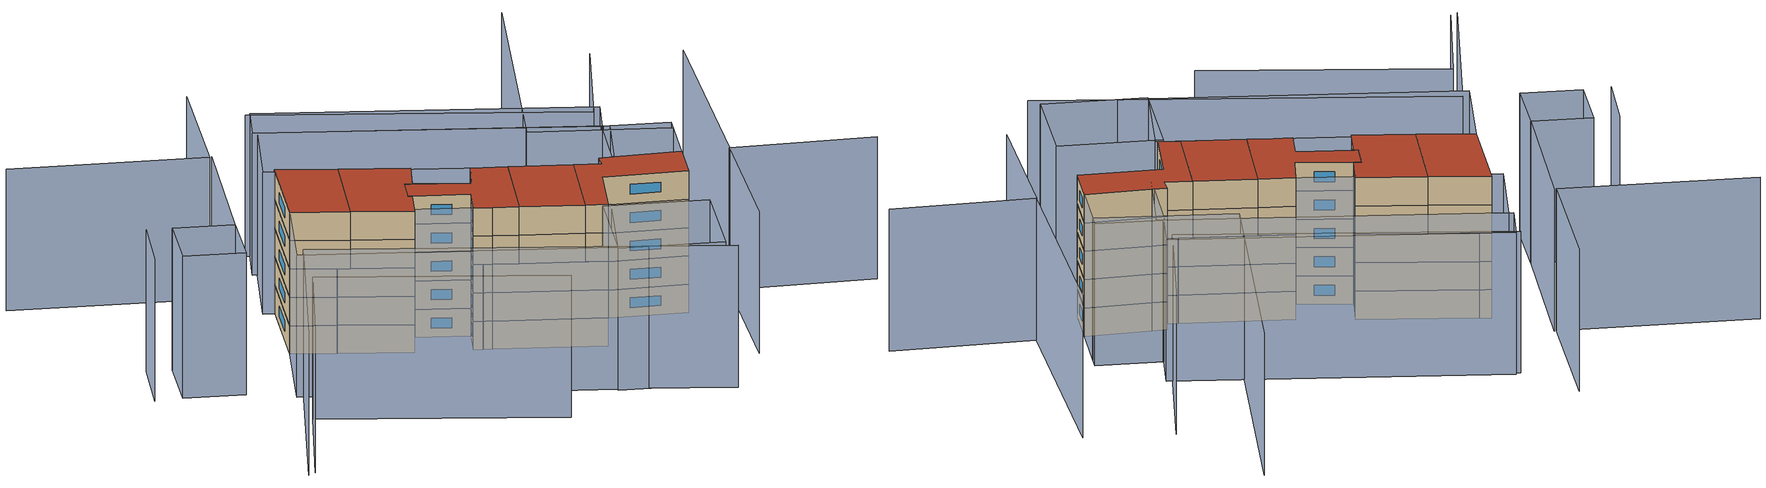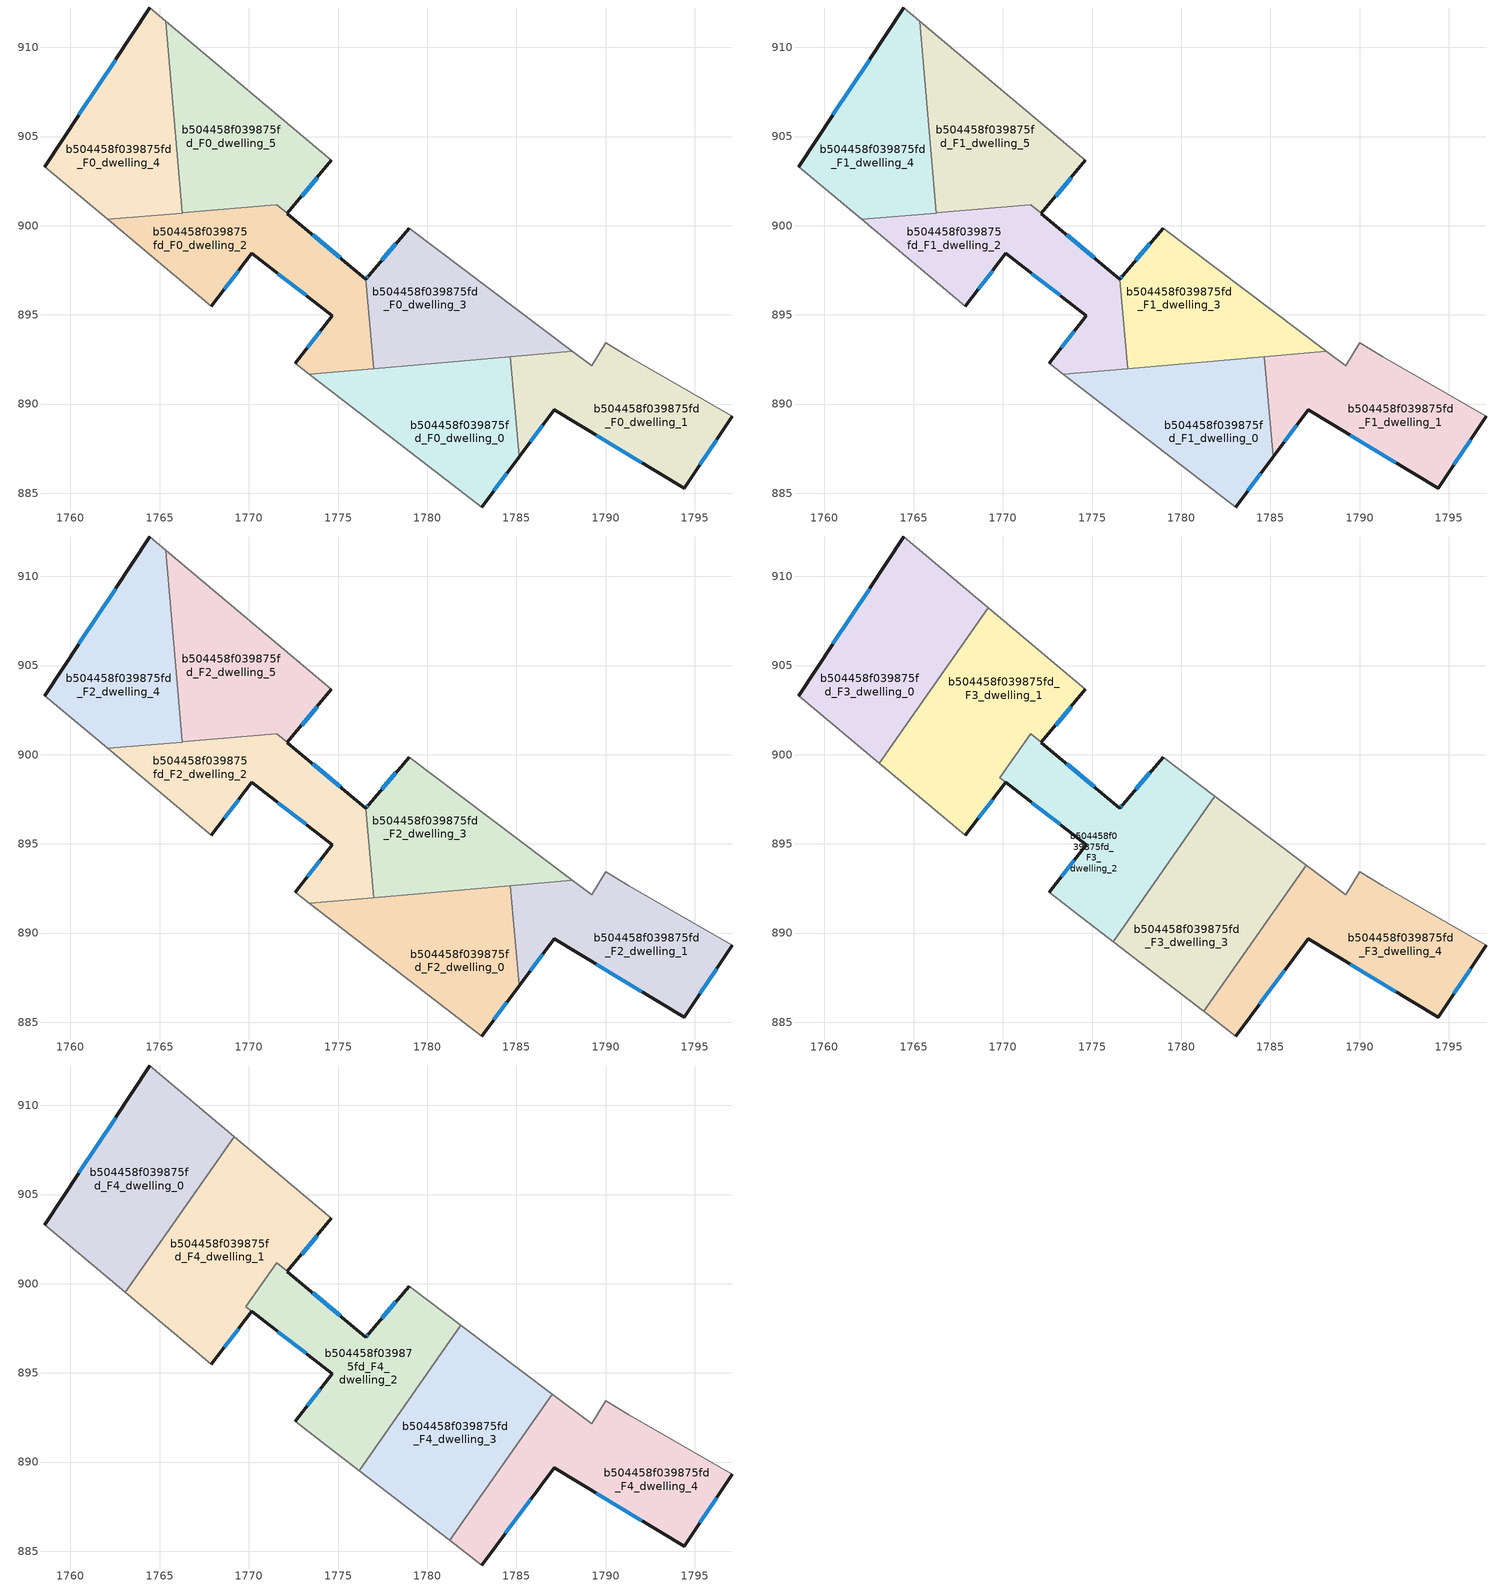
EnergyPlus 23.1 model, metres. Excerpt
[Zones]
b504458f039875fd_F0_dwelling_0
 floor ground (EU_floor_Construction): 1784.66,892.66 1785.15,887.04 1783.06,884.23 1774.11,891.12 1773.39,891.68 z0
 wall outside (EU_wall_Construction): 1783.06,884.23 1785.15,887.04 z0:3
 wall to b504458f039875fd_F0_dwelling_1 (EU_wall_Construction): 1785.15,887.04 1784.66,892.66 z0:3
 wall adiabatic (EU_wall_Construction): 1773.39,891.68 1774.11,891.12 1783.06,884.23 z0:3
 wall to b504458f039875fd_F0_dwelling_3 (EU_wall_Construction): 1784.66,892.66 1777,891.99 z0:3
 wall to b504458f039875fd_F0_dwelling_2 (EU_wall_Construction): 1777,891.99 1773.39,891.68 z0:3
 window (EU_Window_Construction): 1783.74,885.14 1784.47,886.12 z0.98:2.02
b504458f039875fd_F0_dwelling_1
 floor ground (EU_floor_Construction): 1797.11,889.31 1794.42,885.28 1787.11,889.68 1785.15,887.04 1784.66,892.66 1788.14,892.96 1789.22,892.15 1790,893.43 1791.31,892.66 z0
 wall outside (EU_wall_Construction): 1785.15,887.04 1787.11,889.68 1794.42,885.28 1797.11,889.31 z0:3
 wall adiabatic (EU_wall_Construction): 1797.11,889.31 1791.31,892.66 1790,893.43 1789.22,892.15 1788.14,892.96 z0:3
 wall to b504458f039875fd_F0_dwelling_3 (EU_wall_Construction): 1788.14,892.96 1784.66,892.66 z0:3
 window (EU_Window_Construction): 1795.3,886.59 1796.24,888 / 1789.49,888.25 1792.04,886.71 / 1785.79,887.9 1786.47,888.82 z0.98:2.02
b504458f039875fd_F0_dwelling_2
 floor ground (EU_floor_Construction): 1776.56,897.01 1777,891.99 1773.39,891.68 1772.61,892.28 1774.68,894.96 1770.16,898.45 1767.89,895.49 1762.09,900.35 1771.57,901.17 z0
 wall outside (EU_wall_Construction): 1776.56,897.01 1772.16,900.68 / 1767.89,895.49 1770.16,898.45 1774.68,894.96 1772.61,892.28 z0:3
 wall to b504458f039875fd_F0_dwelling_5 (EU_wall_Construction): 1772.15,900.69 1771.57,901.17 1766.28,900.71 z0:3
 wall to b504458f039875fd_F0_dwelling_3 (EU_wall_Construction): 1777,891.99 1776.56,897.01 z0:3
 wall adiabatic (EU_wall_Construction): 1772.61,892.28 1773.39,891.68 / 1762.09,900.35 1767.89,895.49 z0:3
 wall to b504458f039875fd_F0_dwelling_4 (EU_wall_Construction): 1766.28,900.71 1762.09,900.35 z0:3
 window (EU_Window_Construction): 1775.13,898.2 1773.59,899.49 / 1774.01,894.08 1773.28,893.15 / 1771.63,897.31 1773.21,896.09 / 1768.63,896.45 1769.42,897.48 z0.98:2.02
b504458f039875fd_F0_dwelling_3
 floor ground (EU_floor_Construction): 1788.14,892.96 1777,891.99 1776.56,897.01 1776.73,897.21 1778.98,899.87 z0
 wall outside (EU_wall_Construction): 1778.98,899.87 1776.73,897.21 1776.56,897.01 z0:3
 wall adiabatic (EU_wall_Construction): 1788.14,892.96 1778.98,899.87 z0:3
 window (EU_Window_Construction): 1776.68,897.14 1776.62,897.07 / 1778.25,899 1777.46,898.07 z0.98:2.02
b504458f039875fd_F0_dwelling_4
 floor ground (EU_floor_Construction): 1765.34,911.46 1766.28,900.71 1762.09,900.35 1758.55,903.32 1764.45,912.21 z0
 wall outside (EU_wall_Construction): 1764.45,912.21 1758.55,903.32 z0:3
 wall adiabatic (EU_wall_Construction): 1758.55,903.32 1762.09,900.35 / 1765.34,911.46 1764.45,912.21 z0:3
 wall to b504458f039875fd_F0_dwelling_5 (EU_wall_Construction): 1766.28,900.71 1765.34,911.46 z0:3
 window (EU_Window_Construction): 1762.53,909.31 1760.47,906.21 z0.98:2.02
b504458f039875fd_F0_dwelling_5
 floor ground (EU_floor_Construction): 1774.63,903.66 1772.15,900.69 1771.57,901.17 1766.28,900.71 1765.34,911.46 z0
 wall outside (EU_wall_Construction): 1772.15,900.69 1774.63,903.66 z0:3
 wall adiabatic (EU_wall_Construction): 1774.63,903.66 1765.34,911.46 z0:3
 window (EU_Window_Construction): 1772.96,901.65 1773.82,902.69 z0.98:2.02
b504458f039875fd_F1_dwelling_0
 floor to b504458f039875fd_F0_dwelling_0 (EU_floor_Construction): 1784.66,892.66 1785.15,887.04 1783.06,884.23 1774.11,891.12 1773.39,891.68 z3
 wall outside (EU_wall_Construction): 1783.06,884.23 1785.15,887.04 z3:6
 wall to b504458f039875fd_F1_dwelling_1 (EU_wall_Construction): 1785.15,887.04 1784.66,892.66 z3:6
 wall adiabatic (EU_wall_Construction): 1773.39,891.68 1774.11,891.12 1783.06,884.23 z3:6
 wall to b504458f039875fd_F1_dwelling_3 (EU_wall_Construction): 1784.66,892.66 1777,891.99 z3:6
 wall to b504458f039875fd_F1_dwelling_2 (EU_wall_Construction): 1777,891.99 1773.39,891.68 z3:6
 window (EU_Window_Construction): 1783.74,885.14 1784.47,886.12 z3.98:5.02
b504458f039875fd_F1_dwelling_1
 floor to b504458f039875fd_F0_dwelling_1 (EU_floor_Construction): 1797.11,889.31 1794.42,885.28 1787.11,889.68 1785.15,887.04 1784.66,892.66 1788.14,892.96 1789.22,892.15 1790,893.43 1791.31,892.66 z3
 wall outside (EU_wall_Construction): 1785.15,887.04 1787.11,889.68 1794.42,885.28 1797.11,889.31 z3:6
 wall adiabatic (EU_wall_Construction): 1797.11,889.31 1791.31,892.66 1790,893.43 1789.22,892.15 1788.14,892.96 z3:6
 wall to b504458f039875fd_F1_dwelling_3 (EU_wall_Construction): 1788.14,892.96 1784.66,892.66 z3:6
 window (EU_Window_Construction): 1795.3,886.59 1796.24,888 / 1789.49,888.25 1792.04,886.71 / 1785.79,887.9 1786.47,888.82 z3.98:5.02
b504458f039875fd_F1_dwelling_2
 floor to b504458f039875fd_F0_dwelling_2 (EU_floor_Construction): 1776.56,897.01 1777,891.99 1773.39,891.68 1772.61,892.28 1774.68,894.96 1770.16,898.45 1767.89,895.49 1762.09,900.35 1771.57,901.17 z3
 wall outside (EU_wall_Construction): 1776.56,897.01 1772.16,900.68 / 1767.89,895.49 1770.16,898.45 1774.68,894.96 1772.61,892.28 z3:6
 wall to b504458f039875fd_F1_dwelling_5 (EU_wall_Construction): 1772.15,900.69 1771.57,901.17 1766.28,900.71 z3:6
 wall to b504458f039875fd_F1_dwelling_3 (EU_wall_Construction): 1777,891.99 1776.56,897.01 z3:6
 wall adiabatic (EU_wall_Construction): 1772.61,892.28 1773.39,891.68 / 1762.09,900.35 1767.89,895.49 z3:6
 wall to b504458f039875fd_F1_dwelling_4 (EU_wall_Construction): 1766.28,900.71 1762.09,900.35 z3:6
 window (EU_Window_Construction): 1775.13,898.2 1773.59,899.49 / 1774.01,894.08 1773.28,893.15 / 1771.63,897.31 1773.21,896.09 / 1768.63,896.45 1769.42,897.48 z3.98:5.02
b504458f039875fd_F1_dwelling_3
 floor to b504458f039875fd_F0_dwelling_3 (EU_floor_Construction): 1788.14,892.96 1777,891.99 1776.56,897.01 1776.73,897.21 1778.98,899.87 z3
 wall outside (EU_wall_Construction): 1778.98,899.87 1776.73,897.21 1776.56,897.01 z3:6
 wall adiabatic (EU_wall_Construction): 1788.14,892.96 1778.98,899.87 z3:6
 window (EU_Window_Construction): 1776.68,897.14 1776.62,897.07 / 1778.25,899 1777.46,898.07 z3.98:5.02
b504458f039875fd_F1_dwelling_4
 floor to b504458f039875fd_F0_dwelling_4 (EU_floor_Construction): 1765.34,911.46 1766.28,900.71 1762.09,900.35 1758.55,903.32 1764.45,912.21 z3
 wall outside (EU_wall_Construction): 1764.45,912.21 1758.55,903.32 z3:6
 wall adiabatic (EU_wall_Construction): 1758.55,903.32 1762.09,900.35 / 1765.34,911.46 1764.45,912.21 z3:6
 wall to b504458f039875fd_F1_dwelling_5 (EU_wall_Construction): 1766.28,900.71 1765.34,911.46 z3:6
 window (EU_Window_Construction): 1762.53,909.31 1760.47,906.21 z3.98:5.02
b504458f039875fd_F1_dwelling_5
 floor to b504458f039875fd_F0_dwelling_5 (EU_floor_Construction): 1774.63,903.66 1772.15,900.69 1771.57,901.17 1766.28,900.71 1765.34,911.46 z3
 wall outside (EU_wall_Construction): 1772.15,900.69 1774.63,903.66 z3:6
 wall adiabatic (EU_wall_Construction): 1774.63,903.66 1765.34,911.46 z3:6
 window (EU_Window_Construction): 1772.96,901.65 1773.82,902.69 z3.98:5.02
b504458f039875fd_F2_dwelling_0
 floor to b504458f039875fd_F1_dwelling_0 (EU_floor_Construction): 1784.66,892.66 1785.15,887.04 1783.06,884.23 1774.11,891.12 1773.39,891.68 z6
 wall outside (EU_wall_Construction): 1783.06,884.23 1785.15,887.04 z6:9
 wall to b504458f039875fd_F2_dwelling_1 (EU_wall_Construction): 1785.15,887.04 1784.66,892.66 z6:9
 wall adiabatic (EU_wall_Construction): 1773.39,891.68 1774.11,891.12 1783.06,884.23 z6:9
 wall to b504458f039875fd_F2_dwelling_3 (EU_wall_Construction): 1784.66,892.66 1777,891.99 z6:9
 wall to b504458f039875fd_F2_dwelling_2 (EU_wall_Construction): 1777,891.99 1773.39,891.68 z6:9
 window (EU_Window_Construction): 1783.74,885.14 1784.47,886.12 z6.98:8.02
b504458f039875fd_F2_dwelling_1
 floor to b504458f039875fd_F1_dwelling_1 (EU_floor_Construction): 1797.11,889.31 1794.42,885.28 1787.11,889.68 1785.15,887.04 1784.66,892.66 1788.14,892.96 1789.22,892.15 1790,893.43 1791.31,892.66 z6
 wall outside (EU_wall_Construction): 1785.15,887.04 1787.11,889.68 1794.42,885.28 1797.11,889.31 z6:9
 wall adiabatic (EU_wall_Construction): 1797.11,889.31 1791.31,892.66 1790,893.43 1789.22,892.15 1788.14,892.96 z6:9
 wall to b504458f039875fd_F2_dwelling_3 (EU_wall_Construction): 1788.14,892.96 1784.66,892.66 z6:9
 window (EU_Window_Construction): 1795.3,886.59 1796.24,888 / 1789.49,888.25 1792.04,886.71 / 1785.79,887.9 1786.47,888.82 z6.98:8.02
b504458f039875fd_F2_dwelling_2
 floor to b504458f039875fd_F1_dwelling_2 (EU_floor_Construction): 1776.56,897.01 1777,891.99 1773.39,891.68 1772.61,892.28 1774.68,894.96 1770.16,898.45 1767.89,895.49 1762.09,900.35 1771.57,901.17 z6
 wall outside (EU_wall_Construction): 1776.56,897.01 1772.16,900.68 / 1767.89,895.49 1770.16,898.45 1774.68,894.96 1772.61,892.28 z6:9
 wall to b504458f039875fd_F2_dwelling_5 (EU_wall_Construction): 1772.15,900.69 1771.57,901.17 1766.28,900.71 z6:9
 wall to b504458f039875fd_F2_dwelling_3 (EU_wall_Construction): 1777,891.99 1776.56,897.01 z6:9
 wall adiabatic (EU_wall_Construction): 1772.61,892.28 1773.39,891.68 / 1762.09,900.35 1767.89,895.49 z6:9
 wall to b504458f039875fd_F2_dwelling_4 (EU_wall_Construction): 1766.28,900.71 1762.09,900.35 z6:9
 window (EU_Window_Construction): 1775.13,898.2 1773.59,899.49 / 1774.01,894.08 1773.28,893.15 / 1771.63,897.31 1773.21,896.09 / 1768.63,896.45 1769.42,897.48 z6.98:8.02
b504458f039875fd_F2_dwelling_3
 floor to b504458f039875fd_F1_dwelling_3 (EU_floor_Construction): 1788.14,892.96 1777,891.99 1776.56,897.01 1776.73,897.21 1778.98,899.87 z6
 wall outside (EU_wall_Construction): 1778.98,899.87 1776.73,897.21 1776.56,897.01 z6:9
 wall adiabatic (EU_wall_Construction): 1788.14,892.96 1778.98,899.87 z6:9
 window (EU_Window_Construction): 1776.68,897.14 1776.62,897.07 / 1778.25,899 1777.46,898.07 z6.98:8.02
b504458f039875fd_F2_dwelling_4
 floor to b504458f039875fd_F1_dwelling_4 (EU_floor_Construction): 1765.34,911.46 1766.28,900.71 1762.09,900.35 1758.55,903.32 1764.45,912.21 z6
 wall outside (EU_wall_Construction): 1764.45,912.21 1758.55,903.32 z6:9
 wall adiabatic (EU_wall_Construction): 1758.55,903.32 1762.09,900.35 / 1765.34,911.46 1764.45,912.21 z6:9
 wall to b504458f039875fd_F2_dwelling_5 (EU_wall_Construction): 1766.28,900.71 1765.34,911.46 z6:9
 window (EU_Window_Construction): 1762.53,909.31 1760.47,906.21 z6.98:8.02
b504458f039875fd_F2_dwelling_5
 floor to b504458f039875fd_F1_dwelling_5 (EU_floor_Construction): 1774.63,903.66 1772.15,900.69 1771.57,901.17 1766.28,900.71 1765.34,911.46 z6
 wall outside (EU_wall_Construction): 1772.15,900.69 1774.63,903.66 z6:9
 wall adiabatic (EU_wall_Construction): 1774.63,903.66 1765.34,911.46 z6:9
 window (EU_Window_Construction): 1772.96,901.65 1773.82,902.69 z6.98:8.02
b504458f039875fd_F3_dwelling_0
 floor to b504458f039875fd_F2_dwelling_4 (EU_floor_Construction): 1765.34,911.46 1766.01,903.72 1763.75,900.49 1762.09,900.35 1758.55,903.32 1764.45,912.21 z9
 floor to b504458f039875fd_F2_dwelling_2 (EU_floor_Construction): 1763.75,900.49 1763.07,899.53 1762.09,900.35 z9
 floor to b504458f039875fd_F2_dwelling_5 (EU_floor_Construction): 1769.18,908.24 1766.01,903.72 1765.34,911.46 z9
 wall outside (EU_wall_Construction): 1764.45,912.21 1758.55,903.32 z9:12
 wall to b504458f039875fd_F3_dwelling_1 (EU_wall_Construction): 1763.07,899.53 1769.18,908.24 z9:12
 wall adiabatic (EU_wall_Construction): 1758.55,903.32 1763.07,899.53 / 1769.18,908.24 1764.45,912.21 z9:12
 window (EU_Window_Construction): 1762.53,909.31 1760.47,906.21 z9.98:11.02
b504458f039875fd_F3_dwelling_1
 floor to b504458f039875fd_F2_dwelling_5 (EU_floor_Construction): 1774.63,903.66 1772.15,900.69 1771.57,901.17 1766.28,900.71 1766.01,903.72 1769.18,908.24 z9
 floor to b504458f039875fd_F2_dwelling_4 (EU_floor_Construction): 1766.01,903.72 1766.28,900.71 1763.75,900.49 z9
 floor to b504458f039875fd_F2_dwelling_2 (EU_floor_Construction): 1771.57,901.17 1769.84,898.7 1770.16,898.45 1767.89,895.49 1763.07,899.53 1763.75,900.49 z9
 wall outside (EU_wall_Construction): 1772.15,900.69 1774.63,903.66 / 1767.89,895.49 1770.16,898.45 z9:12
 wall adiabatic (EU_wall_Construction): 1774.63,903.66 1769.18,908.24 / 1763.07,899.53 1767.89,895.49 z9:12
 wall to b504458f039875fd_F3_dwelling_2 (EU_wall_Construction): 1770.16,898.45 1769.84,898.7 1771.57,901.17 1772.15,900.69 z9:12
 window (EU_Window_Construction): 1772.96,901.65 1773.82,902.69 / 1768.63,896.45 1769.42,897.48 z9.98:11.02
b504458f039875fd_F3_dwelling_2
 floor to b504458f039875fd_F2_dwelling_2 (EU_floor_Construction): 1776.56,897.01 1777,891.99 1773.39,891.68 1772.61,892.28 1774.68,894.96 1770.17,898.44 1769.84,898.7 1771.57,901.17 z9
 floor to b504458f039875fd_F2_dwelling_0 (EU_floor_Construction): 1777.97,892.08 1776.18,889.52 1774.11,891.12 1773.39,891.68 z9
 floor to b504458f039875fd_F2_dwelling_3 (EU_floor_Construction): 1781.89,897.67 1777.97,892.07 1777,891.99 1776.56,897.01 1776.73,897.21 1778.98,899.87 z9
 wall outside (EU_wall_Construction): 1778.98,899.87 1776.73,897.21 1776.56,897.01 1772.16,900.68 / 1770.17,898.44 1774.68,894.96 1772.61,892.28 z9:12
 wall adiabatic (EU_wall_Construction): 1781.89,897.67 1778.98,899.87 / 1772.61,892.28 1774.11,891.12 1776.18,889.52 z9:12
 wall to b504458f039875fd_F3_dwelling_3 (EU_wall_Construction): 1776.18,889.52 1781.89,897.67 z9:12
 window (EU_Window_Construction): 1778.25,899 1777.46,898.07 / 1774.01,894.08 1773.28,893.15 / 1771.63,897.31 1773.21,896.09 / 1775.13,898.2 1773.59,899.49 / 1776.68,897.14 1776.62,897.07 z9.98:11.02
b504458f039875fd_F3_dwelling_3
 floor to b504458f039875fd_F2_dwelling_0 (EU_floor_Construction): 1784.66,892.66 1784.83,890.7 1781.27,885.61 1776.18,889.52 1777.97,892.08 z9
 floor to b504458f039875fd_F2_dwelling_3 (EU_floor_Construction): 1787.02,893.81 1786.31,892.8 1777.97,892.08 1781.89,897.67 z9
 floor to b504458f039875fd_F2_dwelling_1 (EU_floor_Construction): 1786.31,892.8 1784.83,890.7 1784.66,892.66 z9
 wall to b504458f039875fd_F3_dwelling_4 (EU_wall_Construction): 1781.27,885.61 1787.02,893.81 z9:12
 wall adiabatic (EU_wall_Construction): 1776.18,889.52 1781.27,885.61 / 1787.02,893.81 1781.89,897.67 z9:12
b504458f039875fd_F3_dwelling_4
 floor to b504458f039875fd_F2_dwelling_1 (EU_floor_Construction): 1797.11,889.31 1794.42,885.28 1787.11,889.68 1785.15,887.04 1784.83,890.7 1786.31,892.8 1788.14,892.96 1789.22,892.15 1790,893.43 1791.31,892.66 z9
 floor to b504458f039875fd_F2_dwelling_0 (EU_floor_Construction): 1784.83,890.7 1785.15,887.04 1783.06,884.23 1781.27,885.61 z9
 floor to b504458f039875fd_F2_dwelling_3 (EU_floor_Construction): 1788.14,892.96 1786.31,892.8 1787.02,893.81 z9
 wall outside (EU_wall_Construction): 1783.06,884.23 1787.11,889.68 1794.42,885.28 1797.11,889.31 z9:12
 wall adiabatic (EU_wall_Construction): 1781.27,885.61 1783.06,884.23 / 1797.11,889.31 1791.31,892.66 1790,893.43 1789.22,892.15 1787.02,893.81 z9:12
 window (EU_Window_Construction): 1795.3,886.59 1796.24,888 / 1789.49,888.25 1792.04,886.71 / 1784.38,886 1785.79,887.9 z9.98:11.02
b504458f039875fd_F4_dwelling_0
 floor to b504458f039875fd_F3_dwelling_0 (EU_floor_Construction): 1769.18,908.24 1763.07,899.53 1758.55,903.32 1764.45,912.21 z12
 wall outside (EU_wall_Construction): 1764.45,912.21 1758.55,903.32 z12:15
 wall to b504458f039875fd_F4_dwelling_1 (EU_wall_Construction): 1763.07,899.53 1769.18,908.24 z12:15
 wall adiabatic (EU_wall_Construction): 1758.55,903.32 1763.07,899.53 / 1769.18,908.24 1764.45,912.21 z12:15
 window (EU_Window_Construction): 1762.53,909.31 1760.47,906.21 z12.98:14.02
 roof outside (EU_roof_Construction): 1763.07,899.53 1769.18,908.24 1764.45,912.21 1758.55,903.32 z15
b504458f039875fd_F4_dwelling_1
 floor to b504458f039875fd_F3_dwelling_1 (EU_floor_Construction): 1774.63,903.66 1772.15,900.69 1771.57,901.17 1769.84,898.7 1770.16,898.45 1767.89,895.49 1763.07,899.53 1769.18,908.24 z12
 wall outside (EU_wall_Construction): 1772.15,900.69 1774.63,903.66 / 1767.89,895.49 1770.16,898.45 z12:15
 wall adiabatic (EU_wall_Construction): 1774.63,903.66 1769.18,908.24 / 1763.07,899.53 1767.89,895.49 z12:15
 wall to b504458f039875fd_F4_dwelling_2 (EU_wall_Construction): 1770.16,898.45 1769.84,898.7 1771.57,901.17 1772.15,900.69 z12:15
 window (EU_Window_Construction): 1772.96,901.65 1773.82,902.69 / 1768.63,896.45 1769.42,897.48 z12.98:14.02
 roof outside (EU_roof_Construction): 1770.16,898.45 1769.84,898.7 1771.57,901.17 1772.15,900.69 1774.63,903.66 1769.18,908.24 1763.07,899.53 1767.89,895.49 z15
b504458f039875fd_F4_dwelling_2
 floor to b504458f039875fd_F3_dwelling_2 (EU_floor_Construction): 1778.98,899.87 1781.89,897.67 1776.18,889.52 1774.11,891.12 1772.61,892.28 1774.68,894.96 1770.16,898.45 1769.84,898.7 1771.57,901.17 1776.56,897.01 1776.73,897.21 z12
 wall outside (EU_wall_Construction): 1778.98,899.87 1776.73,897.21 1776.56,897.01 1772.16,900.68 / 1770.17,898.44 1774.68,894.96 1772.61,892.28 z12:15
 wall adiabatic (EU_wall_Construction): 1781.89,897.67 1778.98,899.87 / 1772.61,892.28 1774.11,891.12 1776.18,889.52 z12:15
 wall to b504458f039875fd_F4_dwelling_3 (EU_wall_Construction): 1776.18,889.52 1781.89,897.67 z12:15
 window (EU_Window_Construction): 1778.25,899 1777.46,898.07 / 1774.01,894.08 1773.28,893.15 / 1771.63,897.31 1773.21,896.09 / 1775.13,898.2 1773.59,899.49 / 1776.68,897.14 1776.62,897.07 z12.98:14.02
 roof outside (EU_roof_Construction): 1776.18,889.52 1781.89,897.67 1778.98,899.87 1776.73,897.21 1776.56,897.01 1771.57,901.17 1769.84,898.7 1770.16,898.45 1774.68,894.96 1772.61,892.28 1774.11,891.12 z15
b504458f039875fd_F4_dwelling_3
 floor to b504458f039875fd_F3_dwelling_3 (EU_floor_Construction): 1787.02,893.81 1781.27,885.61 1776.18,889.52 1781.89,897.67 z12
 wall to b504458f039875fd_F4_dwelling_4 (EU_wall_Construction): 1781.27,885.61 1787.02,893.81 z12:15
 wall adiabatic (EU_wall_Construction): 1776.18,889.52 1781.27,885.61 / 1787.02,893.81 1781.89,897.67 z12:15
 roof outside (EU_roof_Construction): 1781.27,885.61 1787.02,893.81 1781.89,897.67 1776.18,889.52 z15
b504458f039875fd_F4_dwelling_4
 floor to b504458f039875fd_F3_dwelling_4 (EU_floor_Construction): 1797.11,889.31 1794.42,885.28 1787.11,889.68 1783.06,884.23 1781.27,885.61 1787.02,893.81 1789.22,892.15 1790,893.43 1791.31,892.66 z12
 wall outside (EU_wall_Construction): 1783.06,884.23 1787.11,889.68 1794.42,885.28 1797.11,889.31 z12:15
 wall adiabatic (EU_wall_Construction): 1781.27,885.61 1783.06,884.23 / 1797.11,889.31 1791.31,892.66 1790,893.43 1789.22,892.15 1787.02,893.81 z12:15
 window (EU_Window_Construction): 1795.3,886.59 1796.24,888 / 1789.49,888.25 1792.04,886.71 / 1784.38,886 1785.79,887.9 z12.98:14.02
 roof outside (EU_roof_Construction): 1794.42,885.28 1797.11,889.31 1791.31,892.66 1790,893.43 1789.22,892.15 1787.02,893.81 1781.27,885.61 1783.06,884.23 1787.11,889.68 z15
shading: 1792.85,873.16 1801.2,886.92 / 1740.06,879.72 1753.37,895.52 / 1753.37,895.52 1785.74,868.23 / 1745.3,909.37 1741.05,903.34 / 1740.98,879.78 1749.59,889.83 / 1749.59,889.83 1768.68,873.46 / 1813.67,879.36 1801.2,886.86 / 1801.2,886.86 1813.85,907.89 / 1800.41,894.25 1788.98,902.84 / 1788.98,902.84 1806.84,926.59 / 1806.49,913.31 1797.27,902.38 / 1797.27,902.38 1771.38,924.21 / 1762.06,918.62 1752.54,904.47 / 1770.13,931.38 1761.83,918.72 / 1761.83,918.72 1745.1,929.68 / 1785.39,869.71 1776.59,875.49 / 1776.59,875.49 1782.36,884.28 / 1782.36,884.28 1791.16,878.49 / 1791.16,878.49 1785.39,869.71 / 1758.55,903.32 1783.24,884.08 / 1783.24,884.08 1776.69,875.68 / 1776.69,875.68 1752,894.91 / 1752,894.91 1758.55,903.32 / 1801.16,895.36 1796.87,888.95 / 1796.87,888.95 1791.13,892.79 / 1791.13,892.79 1795.41,899.2 / 1795.41,899.2 1801.16,895.36 / 1752.61,904.58 1748.78,898.69 / 1748.78,898.69 1743.58,902.08 / 1743.58,902.08 1747.41,907.96 / 1747.41,907.96 1752.61,904.58 / 1769.27,920.08 1796.1,898.67 / 1796.1,898.67 1790.02,891.05 / 1790.02,891.05 1763.2,912.46 / 1763.2,912.46 1769.27,920.08 / 1795.5,899.13 1768.88,920.38 / 1768.88,920.38 1771.9,924.17 / 1771.9,924.17 1798.52,902.92 / 1798.52,902.92 1795.5,899.13 z0:15
[Building]
EU S2 Campaign: North Axis=0; Terrain=City; Solar Distribution=FullExterior
[Site:Location]
Bologna: Latitude=44.5; Longitude=11.25; Time Zone=1; Elevation=37
[SizingPeriod:WeatherFileDays]
AnnualSizingPeriod: Begin Month=1; Begin Day of Month=1; End Month=12; End Day of Month=31; Day of Week for Start Day=Monday; Use Weather File Daylight Saving Period=No; Use Weather File Rain and Snow Indicators=No
[MATERIAL]
EU_InternalMass_Material: Roughness=MediumRough; Thickness=0.1; Conductivity=1; Density=1800; Specific Heat=900; Thermal Absorptance=0.9; Solar Absorptance=0.7; Visible Absorptance=0.7
[MATERIAL:NOMASS] Roughness=MediumRough; Thermal Absorptance=0.9; Solar Absorptance=0.7; Visible Absorptance=0.7
Name | Thermal Resistance
EU_wall_NoMass | 0.905828
EU_roof_NoMass | 0.37593
EU_floor_NoMass | 0.67114
[WINDOWMATERIAL:SIMPLEGLAZINGSYSTEM]
EU_Window_SimpleGlazing: UFactor=4.52486; Solar Heat Gain Coefficient=0.85; Visible Transmittance=0.85
[CONSTRUCTION]
EU_wall_Construction: EU_wall_NoMass
EU_roof_Construction: EU_roof_NoMass
EU_floor_Construction: EU_floor_NoMass
EU_Window_Construction: EU_Window_SimpleGlazing
EU_InternalMass_Construction: EU_InternalMass_Material
[ZONE] Type=1; Multiplier=1; Ceiling Height=autocalculate; Floor Area=autocalculate; Part of Total Floor Area=Yes
Name | Volume
b504458f039875fd_F0_dwelling_0; b504458f039875fd_F1_dwelling_0; b504458f039875fd_F2_dwelling_0 | 159.972
b504458f039875fd_F3_dwelling_0; b504458f039875fd_F4_dwelling_0 | 191.949
b504458f039875fd_F0_dwelling_1; b504458f039875fd_F1_dwelling_1; b504458f039875fd_F2_dwelling_1 | 160.255
b504458f039875fd_F3_dwelling_1; b504458f039875fd_F4_dwelling_1 | 206.278
b504458f039875fd_F0_dwelling_2; b504458f039875fd_F1_dwelling_2; b504458f039875fd_F2_dwelling_2 | 169.859
b504458f039875fd_F3_dwelling_2 | 177.596
b504458f039875fd_F4_dwelling_2 | 177.598
b504458f039875fd_F0_dwelling_3; b504458f039875fd_F1_dwelling_3; b504458f039875fd_F2_dwelling_3 | 148.885
b504458f039875fd_F3_dwelling_3; b504458f039875fd_F4_dwelling_3 | 191.958
b504458f039875fd_F0_dwelling_4; b504458f039875fd_F1_dwelling_4; b504458f039875fd_F2_dwelling_4 | 159.953
b504458f039875fd_F3_dwelling_4; b504458f039875fd_F4_dwelling_4 | 191.943
b504458f039875fd_F0_dwelling_5; b504458f039875fd_F1_dwelling_5; b504458f039875fd_F2_dwelling_5 | 160.81
[INTERNALMASS] Construction=EU_InternalMass_Construction
Name | Zone or ZoneList | Surface Area
b504458f039875fd_F0_dwelling_0_EU_InternalMass | b504458f039875fd_F0_dwelling_0 | 53.3239
b504458f039875fd_F0_dwelling_1_EU_InternalMass | b504458f039875fd_F0_dwelling_1 | 53.4175
b504458f039875fd_F0_dwelling_2_EU_InternalMass | b504458f039875fd_F0_dwelling_2 | 56.6186
b504458f039875fd_F0_dwelling_3_EU_InternalMass | b504458f039875fd_F0_dwelling_3 | 49.6284
b504458f039875fd_F0_dwelling_4_EU_InternalMass | b504458f039875fd_F0_dwelling_4 | 53.3174
b504458f039875fd_F0_dwelling_5_EU_InternalMass | b504458f039875fd_F0_dwelling_5 | 53.6035
b504458f039875fd_F1_dwelling_0_EU_InternalMass | b504458f039875fd_F1_dwelling_0 | 53.3239
b504458f039875fd_F1_dwelling_1_EU_InternalMass | b504458f039875fd_F1_dwelling_1 | 53.4175
b504458f039875fd_F1_dwelling_2_EU_InternalMass | b504458f039875fd_F1_dwelling_2 | 56.6186
b504458f039875fd_F1_dwelling_3_EU_InternalMass | b504458f039875fd_F1_dwelling_3 | 49.6284
b504458f039875fd_F1_dwelling_4_EU_InternalMass | b504458f039875fd_F1_dwelling_4 | 53.3174
b504458f039875fd_F1_dwelling_5_EU_InternalMass | b504458f039875fd_F1_dwelling_5 | 53.6035
b504458f039875fd_F2_dwelling_0_EU_InternalMass | b504458f039875fd_F2_dwelling_0 | 53.3239
b504458f039875fd_F2_dwelling_1_EU_InternalMass | b504458f039875fd_F2_dwelling_1 | 53.4175
b504458f039875fd_F2_dwelling_2_EU_InternalMass | b504458f039875fd_F2_dwelling_2 | 56.6186
b504458f039875fd_F2_dwelling_3_EU_InternalMass | b504458f039875fd_F2_dwelling_3 | 49.6284
b504458f039875fd_F2_dwelling_4_EU_InternalMass | b504458f039875fd_F2_dwelling_4 | 53.3174
b504458f039875fd_F2_dwelling_5_EU_InternalMass | b504458f039875fd_F2_dwelling_5 | 53.6035
b504458f039875fd_F3_dwelling_0_EU_InternalMass | b504458f039875fd_F3_dwelling_0 | 63.9828
b504458f039875fd_F3_dwelling_1_EU_InternalMass | b504458f039875fd_F3_dwelling_1 | 68.76
b504458f039875fd_F3_dwelling_2_EU_InternalMass | b504458f039875fd_F3_dwelling_2 | 59.1968
b504458f039875fd_F3_dwelling_3_EU_InternalMass | b504458f039875fd_F3_dwelling_3 | 63.9862
b504458f039875fd_F3_dwelling_4_EU_InternalMass | b504458f039875fd_F3_dwelling_4 | 63.9803
b504458f039875fd_F4_dwelling_0_EU_InternalMass | b504458f039875fd_F4_dwelling_0 | 63.9828
b504458f039875fd_F4_dwelling_1_EU_InternalMass | b504458f039875fd_F4_dwelling_1 | 68.76
b504458f039875fd_F4_dwelling_2_EU_InternalMass | b504458f039875fd_F4_dwelling_2 | 59.1968
b504458f039875fd_F4_dwelling_3_EU_InternalMass | b504458f039875fd_F4_dwelling_3 | 63.9862
b504458f039875fd_F4_dwelling_4_EU_InternalMass | b504458f039875fd_F4_dwelling_4 | 63.9803
[OTHEREQUIPMENT] Fuel Type=Electricity; Design Level Calculation Method=Watts/Area; Power per Zone Floor Area=1; Fraction Latent=0; Fraction Radiant=0; Fraction Lost=0; Carbon Dioxide Generation Rate=0; EndUse Subcategory=EU_Step8_InternalGains
Name | Zone or ZoneList or Space or SpaceList | Schedule
EU_Step8_InternalGain_b504458f039875fd_F0_dwelling_0_f000 | b504458f039875fd_F0_dwelling_0 | EU_Step8_GainSchedule_b504458f039875fd_F0_dwelling_0_f000
EU_Step8_InternalGain_b504458f039875fd_F0_dwelling_1_f000 | b504458f039875fd_F0_dwelling_1 | EU_Step8_GainSchedule_b504458f039875fd_F0_dwelling_1_f000
EU_Step8_InternalGain_b504458f039875fd_F0_dwelling_2_f000 | b504458f039875fd_F0_dwelling_2 | EU_Step8_GainSchedule_b504458f039875fd_F0_dwelling_2_f000
EU_Step8_InternalGain_b504458f039875fd_F0_dwelling_3_f000 | b504458f039875fd_F0_dwelling_3 | EU_Step8_GainSchedule_b504458f039875fd_F0_dwelling_3_f000
EU_Step8_InternalGain_b504458f039875fd_F0_dwelling_4_f000 | b504458f039875fd_F0_dwelling_4 | EU_Step8_GainSchedule_b504458f039875fd_F0_dwelling_4_f000
EU_Step8_InternalGain_b504458f039875fd_F0_dwelling_5_f000 | b504458f039875fd_F0_dwelling_5 | EU_Step8_GainSchedule_b504458f039875fd_F0_dwelling_5_f000
EU_Step8_InternalGain_b504458f039875fd_F1_dwelling_0_f000 | b504458f039875fd_F1_dwelling_0 | EU_Step8_GainSchedule_b504458f039875fd_F1_dwelling_0_f000
EU_Step8_InternalGain_b504458f039875fd_F1_dwelling_1_f000 | b504458f039875fd_F1_dwelling_1 | EU_Step8_GainSchedule_b504458f039875fd_F1_dwelling_1_f000
EU_Step8_InternalGain_b504458f039875fd_F1_dwelling_2_f000 | b504458f039875fd_F1_dwelling_2 | EU_Step8_GainSchedule_b504458f039875fd_F1_dwelling_2_f000
EU_Step8_InternalGain_b504458f039875fd_F1_dwelling_3_f000 | b504458f039875fd_F1_dwelling_3 | EU_Step8_GainSchedule_b504458f039875fd_F1_dwelling_3_f000
EU_Step8_InternalGain_b504458f039875fd_F1_dwelling_4_f000 | b504458f039875fd_F1_dwelling_4 | EU_Step8_GainSchedule_b504458f039875fd_F1_dwelling_4_f000
EU_Step8_InternalGain_b504458f039875fd_F1_dwelling_5_f000 | b504458f039875fd_F1_dwelling_5 | EU_Step8_GainSchedule_b504458f039875fd_F1_dwelling_5_f000
EU_Step8_InternalGain_b504458f039875fd_F2_dwelling_0_f000 | b504458f039875fd_F2_dwelling_0 | EU_Step8_GainSchedule_b504458f039875fd_F2_dwelling_0_f000
EU_Step8_InternalGain_b504458f039875fd_F2_dwelling_1_f000 | b504458f039875fd_F2_dwelling_1 | EU_Step8_GainSchedule_b504458f039875fd_F2_dwelling_1_f000
EU_Step8_InternalGain_b504458f039875fd_F2_dwelling_2_f000 | b504458f039875fd_F2_dwelling_2 | EU_Step8_GainSchedule_b504458f039875fd_F2_dwelling_2_f000
EU_Step8_InternalGain_b504458f039875fd_F2_dwelling_3_f000 | b504458f039875fd_F2_dwelling_3 | EU_Step8_GainSchedule_b504458f039875fd_F2_dwelling_3_f000
EU_Step8_InternalGain_b504458f039875fd_F2_dwelling_4_f000 | b504458f039875fd_F2_dwelling_4 | EU_Step8_GainSchedule_b504458f039875fd_F2_dwelling_4_f000
EU_Step8_InternalGain_b504458f039875fd_F2_dwelling_5_f000 | b504458f039875fd_F2_dwelling_5 | EU_Step8_GainSchedule_b504458f039875fd_F2_dwelling_5_f000
EU_Step8_InternalGain_b504458f039875fd_F3_dwelling_0_f000 | b504458f039875fd_F3_dwelling_0 | EU_Step8_GainSchedule_b504458f039875fd_F3_dwelling_0_f000
EU_Step8_InternalGain_b504458f039875fd_F3_dwelling_1_f000 | b504458f039875fd_F3_dwelling_1 | EU_Step8_GainSchedule_b504458f039875fd_F3_dwelling_1_f000
EU_Step8_InternalGain_b504458f039875fd_F3_dwelling_2_f000 | b504458f039875fd_F3_dwelling_2 | EU_Step8_GainSchedule_b504458f039875fd_F3_dwelling_2_f000
EU_Step8_InternalGain_b504458f039875fd_F3_dwelling_3_f000 | b504458f039875fd_F3_dwelling_3 | EU_Step8_GainSchedule_b504458f039875fd_F3_dwelling_3_f000
EU_Step8_InternalGain_b504458f039875fd_F3_dwelling_4_f000 | b504458f039875fd_F3_dwelling_4 | EU_Step8_GainSchedule_b504458f039875fd_F3_dwelling_4_f000
EU_Step8_InternalGain_b504458f039875fd_F4_dwelling_0_f000 | b504458f039875fd_F4_dwelling_0 | EU_Step8_GainSchedule_b504458f039875fd_F4_dwelling_0_f000
EU_Step8_InternalGain_b504458f039875fd_F4_dwelling_1_f000 | b504458f039875fd_F4_dwelling_1 | EU_Step8_GainSchedule_b504458f039875fd_F4_dwelling_1_f000
EU_Step8_InternalGain_b504458f039875fd_F4_dwelling_2_f000 | b504458f039875fd_F4_dwelling_2 | EU_Step8_GainSchedule_b504458f039875fd_F4_dwelling_2_f000
EU_Step8_InternalGain_b504458f039875fd_F4_dwelling_3_f000 | b504458f039875fd_F4_dwelling_3 | EU_Step8_GainSchedule_b504458f039875fd_F4_dwelling_3_f000
EU_Step8_InternalGain_b504458f039875fd_F4_dwelling_4_f000 | b504458f039875fd_F4_dwelling_4 | EU_Step8_GainSchedule_b504458f039875fd_F4_dwelling_4_f000
[ZONEVENTILATION:DESIGNFLOWRATE] Schedule=EU_AlwaysOn; Design Flow Rate Calculation Method=AirChanges/Hour; Air Changes per Hour=0.73129; Ventilation Type=Natural; Fan Pressure Rise=0; Fan Total Efficiency=1; Constant Term Coefficient=1; Temperature Term Coefficient=0; Velocity Term Coefficient=0; Velocity Squared Term Coefficient=0; Minimum Indoor Temperature=-100; Maximum Indoor Temperature=100; Delta Temperature=-100; Minimum Outdoor Temperature=-100; Maximum Outdoor Temperature=100; Maximum Wind Speed=40
Name | Zone or ZoneList or Space or SpaceList
EU_ConstantAir_b504458f039875fd_F0_dwelling_0 | b504458f039875fd_F0_dwelling_0
EU_ConstantAir_b504458f039875fd_F0_dwelling_1 | b504458f039875fd_F0_dwelling_1
EU_ConstantAir_b504458f039875fd_F0_dwelling_2 | b504458f039875fd_F0_dwelling_2
EU_ConstantAir_b504458f039875fd_F0_dwelling_3 | b504458f039875fd_F0_dwelling_3
EU_ConstantAir_b504458f039875fd_F0_dwelling_4 | b504458f039875fd_F0_dwelling_4
EU_ConstantAir_b504458f039875fd_F0_dwelling_5 | b504458f039875fd_F0_dwelling_5
EU_ConstantAir_b504458f039875fd_F1_dwelling_0 | b504458f039875fd_F1_dwelling_0
EU_ConstantAir_b504458f039875fd_F1_dwelling_1 | b504458f039875fd_F1_dwelling_1
EU_ConstantAir_b504458f039875fd_F1_dwelling_2 | b504458f039875fd_F1_dwelling_2
EU_ConstantAir_b504458f039875fd_F1_dwelling_3 | b504458f039875fd_F1_dwelling_3
EU_ConstantAir_b504458f039875fd_F1_dwelling_4 | b504458f039875fd_F1_dwelling_4
EU_ConstantAir_b504458f039875fd_F1_dwelling_5 | b504458f039875fd_F1_dwelling_5
EU_ConstantAir_b504458f039875fd_F2_dwelling_0 | b504458f039875fd_F2_dwelling_0
EU_ConstantAir_b504458f039875fd_F2_dwelling_1 | b504458f039875fd_F2_dwelling_1
EU_ConstantAir_b504458f039875fd_F2_dwelling_2 | b504458f039875fd_F2_dwelling_2
EU_ConstantAir_b504458f039875fd_F2_dwelling_3 | b504458f039875fd_F2_dwelling_3
EU_ConstantAir_b504458f039875fd_F2_dwelling_4 | b504458f039875fd_F2_dwelling_4
EU_ConstantAir_b504458f039875fd_F2_dwelling_5 | b504458f039875fd_F2_dwelling_5
EU_ConstantAir_b504458f039875fd_F3_dwelling_0 | b504458f039875fd_F3_dwelling_0
EU_ConstantAir_b504458f039875fd_F3_dwelling_1 | b504458f039875fd_F3_dwelling_1
EU_ConstantAir_b504458f039875fd_F3_dwelling_2 | b504458f039875fd_F3_dwelling_2
EU_ConstantAir_b504458f039875fd_F3_dwelling_3 | b504458f039875fd_F3_dwelling_3
EU_ConstantAir_b504458f039875fd_F3_dwelling_4 | b504458f039875fd_F3_dwelling_4
EU_ConstantAir_b504458f039875fd_F4_dwelling_0 | b504458f039875fd_F4_dwelling_0
EU_ConstantAir_b504458f039875fd_F4_dwelling_1 | b504458f039875fd_F4_dwelling_1
EU_ConstantAir_b504458f039875fd_F4_dwelling_2 | b504458f039875fd_F4_dwelling_2
EU_ConstantAir_b504458f039875fd_F4_dwelling_3 | b504458f039875fd_F4_dwelling_3
EU_ConstantAir_b504458f039875fd_F4_dwelling_4 | b504458f039875fd_F4_dwelling_4
[HVACTEMPLATE:THERMOSTAT] Constant Heating Setpoint=20; Constant Cooling Setpoint=50
EU_HeatOnly_b504458f039875fd_F0_dwelling_0; EU_HeatOnly_b504458f039875fd_F0_dwelling_1; EU_HeatOnly_b504458f039875fd_F0_dwelling_2; EU_HeatOnly_b504458f039875fd_F0_dwelling_3; EU_HeatOnly_b504458f039875fd_F0_dwelling_4; EU_HeatOnly_b504458f039875fd_F0_dwelling_5; EU_HeatOnly_b504458f039875fd_F1_dwelling_0; EU_HeatOnly_b504458f039875fd_F1_dwelling_1; EU_HeatOnly_b504458f039875fd_F1_dwelling_2; EU_HeatOnly_b504458f039875fd_F1_dwelling_3; EU_HeatOnly_b504458f039875fd_F1_dwelling_4; EU_HeatOnly_b504458f039875fd_F1_dwelling_5; EU_HeatOnly_b504458f039875fd_F2_dwelling_0; EU_HeatOnly_b504458f039875fd_F2_dwelling_1; EU_HeatOnly_b504458f039875fd_F2_dwelling_2; EU_HeatOnly_b504458f039875fd_F2_dwelling_3; EU_HeatOnly_b504458f039875fd_F2_dwelling_4; EU_HeatOnly_b504458f039875fd_F2_dwelling_5; EU_HeatOnly_b504458f039875fd_F3_dwelling_0; EU_HeatOnly_b504458f039875fd_F3_dwelling_1; EU_HeatOnly_b504458f039875fd_F3_dwelling_2; EU_HeatOnly_b504458f039875fd_F3_dwelling_3; EU_HeatOnly_b504458f039875fd_F3_dwelling_4; EU_HeatOnly_b504458f039875fd_F4_dwelling_0; EU_HeatOnly_b504458f039875fd_F4_dwelling_1; EU_HeatOnly_b504458f039875fd_F4_dwelling_2; EU_HeatOnly_b504458f039875fd_F4_dwelling_3; EU_HeatOnly_b504458f039875fd_F4_dwelling_4
[HVACTEMPLATE:ZONE:IDEALLOADSAIRSYSTEM] System Availability Schedule=EU_AlwaysOn; Maximum Heating Supply Air Temperature=50; Minimum Cooling Supply Air Temperature=13; Maximum Heating Supply Air Humidity Ratio=0.0156; Minimum Cooling Supply Air Humidity Ratio=0.0077; Heating Limit=NoLimit; Cooling Limit=NoLimit; Heating Availability Schedule=EU_AlwaysOn; Cooling Availability Schedule=EU_CoolingOff; Dehumidification Control Type=ConstantSensibleHeatRatio; Cooling Sensible Heat Ratio=0.7; Dehumidification Setpoint=60; Humidification Control Type=None; Humidification Setpoint=30; Outdoor Air Method=None; Outdoor Air Flow Rate per Person=0.00944; Outdoor Air Flow Rate per Zone Floor Area=0; Outdoor Air Flow Rate per Zone=0; Demand Controlled Ventilation Type=None; Outdoor Air Economizer Type=NoEconomizer; Heat Recovery Type=None; Sensible Heat Recovery Effectiveness=0.7; Latent Heat Recovery Effectiveness=0.65
Name | Template Thermostat
b504458f039875fd_F0_dwelling_0 | EU_HeatOnly_b504458f039875fd_F0_dwelling_0
b504458f039875fd_F0_dwelling_1 | EU_HeatOnly_b504458f039875fd_F0_dwelling_1
b504458f039875fd_F0_dwelling_2 | EU_HeatOnly_b504458f039875fd_F0_dwelling_2
b504458f039875fd_F0_dwelling_3 | EU_HeatOnly_b504458f039875fd_F0_dwelling_3
b504458f039875fd_F0_dwelling_4 | EU_HeatOnly_b504458f039875fd_F0_dwelling_4
b504458f039875fd_F0_dwelling_5 | EU_HeatOnly_b504458f039875fd_F0_dwelling_5
b504458f039875fd_F1_dwelling_0 | EU_HeatOnly_b504458f039875fd_F1_dwelling_0
b504458f039875fd_F1_dwelling_1 | EU_HeatOnly_b504458f039875fd_F1_dwelling_1
b504458f039875fd_F1_dwelling_2 | EU_HeatOnly_b504458f039875fd_F1_dwelling_2
b504458f039875fd_F1_dwelling_3 | EU_HeatOnly_b504458f039875fd_F1_dwelling_3
b504458f039875fd_F1_dwelling_4 | EU_HeatOnly_b504458f039875fd_F1_dwelling_4
b504458f039875fd_F1_dwelling_5 | EU_HeatOnly_b504458f039875fd_F1_dwelling_5
b504458f039875fd_F2_dwelling_0 | EU_HeatOnly_b504458f039875fd_F2_dwelling_0
b504458f039875fd_F2_dwelling_1 | EU_HeatOnly_b504458f039875fd_F2_dwelling_1
b504458f039875fd_F2_dwelling_2 | EU_HeatOnly_b504458f039875fd_F2_dwelling_2
b504458f039875fd_F2_dwelling_3 | EU_HeatOnly_b504458f039875fd_F2_dwelling_3
b504458f039875fd_F2_dwelling_4 | EU_HeatOnly_b504458f039875fd_F2_dwelling_4
b504458f039875fd_F2_dwelling_5 | EU_HeatOnly_b504458f039875fd_F2_dwelling_5
b504458f039875fd_F3_dwelling_0 | EU_HeatOnly_b504458f039875fd_F3_dwelling_0
b504458f039875fd_F3_dwelling_1 | EU_HeatOnly_b504458f039875fd_F3_dwelling_1
b504458f039875fd_F3_dwelling_2 | EU_HeatOnly_b504458f039875fd_F3_dwelling_2
b504458f039875fd_F3_dwelling_3 | EU_HeatOnly_b504458f039875fd_F3_dwelling_3
b504458f039875fd_F3_dwelling_4 | EU_HeatOnly_b504458f039875fd_F3_dwelling_4
b504458f039875fd_F4_dwelling_0 | EU_HeatOnly_b504458f039875fd_F4_dwelling_0
b504458f039875fd_F4_dwelling_1 | EU_HeatOnly_b504458f039875fd_F4_dwelling_1
b504458f039875fd_F4_dwelling_2 | EU_HeatOnly_b504458f039875fd_F4_dwelling_2
b504458f039875fd_F4_dwelling_3 | EU_HeatOnly_b504458f039875fd_F4_dwelling_3
b504458f039875fd_F4_dwelling_4 | EU_HeatOnly_b504458f039875fd_F4_dwelling_4
[SIZING:ZONE] Zone Cooling Design Supply Air Temperature Input Method=SupplyAirTemperature; Zone Cooling Design Supply Air Temperature=13; Zone Heating Design Supply Air Temperature Input Method=SupplyAirTemperature; Zone Heating Design Supply Air Temperature=50; Zone Cooling Design Supply Air Humidity Ratio=0.008; Zone Heating Design Supply Air Humidity Ratio=0.008; Cooling Design Air Flow Method=DesignDay; Cooling Design Air Flow Rate=0; Cooling Minimum Air Flow per Zone Floor Area=0.000762; Cooling Minimum Air Flow=0; Cooling Minimum Air Flow Fraction=0.2; Heating Design Air Flow Method=DesignDay; Heating Design Air Flow Rate=0; Heating Maximum Air Flow per Zone Floor Area=0.002032; Heating Maximum Air Flow=0.141576; Heating Maximum Air Flow Fraction=0.3; Account for Dedicated Outdoor Air System=No; Dedicated Outdoor Air System Control Strategy=NeutralSupplyAir; Dedicated Outdoor Air Low Setpoint Temperature for Design=autosize; Dedicated Outdoor Air High Setpoint Temperature for Design=autosize; Zone Load Sizing Method=Sensible Load Only No Latent Load; Zone Latent Cooling Design Supply Air Humidity Ratio Input Method=HumidityRatioDifference; Zone Cooling Design Supply Air Humidity Ratio Difference=0.005; Zone Latent Heating Design Supply Air Humidity Ratio Input Method=HumidityRatioDifference; Zone Humidification Design Supply Air Humidity Ratio Difference=0.005
b504458f039875fd_F0_dwelling_0; b504458f039875fd_F0_dwelling_1; b504458f039875fd_F0_dwelling_2; b504458f039875fd_F0_dwelling_3; b504458f039875fd_F0_dwelling_4; b504458f039875fd_F0_dwelling_5; b504458f039875fd_F1_dwelling_0; b504458f039875fd_F1_dwelling_1; b504458f039875fd_F1_dwelling_2; b504458f039875fd_F1_dwelling_3; b504458f039875fd_F1_dwelling_4; b504458f039875fd_F1_dwelling_5; b504458f039875fd_F2_dwelling_0; b504458f039875fd_F2_dwelling_1; b504458f039875fd_F2_dwelling_2; b504458f039875fd_F2_dwelling_3; b504458f039875fd_F2_dwelling_4; b504458f039875fd_F2_dwelling_5; b504458f039875fd_F3_dwelling_0; b504458f039875fd_F3_dwelling_1; b504458f039875fd_F3_dwelling_2; b504458f039875fd_F3_dwelling_3; b504458f039875fd_F3_dwelling_4; b504458f039875fd_F4_dwelling_0; b504458f039875fd_F4_dwelling_1; b504458f039875fd_F4_dwelling_2; b504458f039875fd_F4_dwelling_3; b504458f039875fd_F4_dwelling_4
[SCHEDULE:CONSTANT]
Name | Hourly Value
EU_AlwaysOn | 1
EU_CoolingOff | 0
[SCHEDULE:FILE] Column Number=1; Rows to Skip at Top=0; Number of Hours of Data=8760; Column Separator=Comma; Interpolate to Timestep=No; Minutes per Item=60; Adjust Schedule for Daylight Savings=Yes
Name | File
EU_Step8_GainSchedule_b504458f039875fd_F0_dwelling_0_f000 | ../../schedules/b504458f039875fd/b504458f039875fd_F0_dwelling_0_f000_gain.csv
EU_Step8_GainSchedule_b504458f039875fd_F0_dwelling_1_f000 | ../../schedules/b504458f039875fd/b504458f039875fd_F0_dwelling_1_f000_gain.csv
EU_Step8_GainSchedule_b504458f039875fd_F0_dwelling_2_f000 | ../../schedules/b504458f039875fd/b504458f039875fd_F0_dwelling_2_f000_gain.csv
EU_Step8_GainSchedule_b504458f039875fd_F0_dwelling_3_f000 | ../../schedules/b504458f039875fd/b504458f039875fd_F0_dwelling_3_f000_gain.csv
EU_Step8_GainSchedule_b504458f039875fd_F0_dwelling_4_f000 | ../../schedules/b504458f039875fd/b504458f039875fd_F0_dwelling_4_f000_gain.csv
EU_Step8_GainSchedule_b504458f039875fd_F0_dwelling_5_f000 | ../../schedules/b504458f039875fd/b504458f039875fd_F0_dwelling_5_f000_gain.csv
EU_Step8_GainSchedule_b504458f039875fd_F1_dwelling_0_f000 | ../../schedules/b504458f039875fd/b504458f039875fd_F1_dwelling_0_f000_gain.csv
EU_Step8_GainSchedule_b504458f039875fd_F1_dwelling_1_f000 | ../../schedules/b504458f039875fd/b504458f039875fd_F1_dwelling_1_f000_gain.csv
EU_Step8_GainSchedule_b504458f039875fd_F1_dwelling_2_f000 | ../../schedules/b504458f039875fd/b504458f039875fd_F1_dwelling_2_f000_gain.csv
EU_Step8_GainSchedule_b504458f039875fd_F1_dwelling_3_f000 | ../../schedules/b504458f039875fd/b504458f039875fd_F1_dwelling_3_f000_gain.csv
EU_Step8_GainSchedule_b504458f039875fd_F1_dwelling_4_f000 | ../../schedules/b504458f039875fd/b504458f039875fd_F1_dwelling_4_f000_gain.csv
EU_Step8_GainSchedule_b504458f039875fd_F1_dwelling_5_f000 | ../../schedules/b504458f039875fd/b504458f039875fd_F1_dwelling_5_f000_gain.csv
EU_Step8_GainSchedule_b504458f039875fd_F2_dwelling_0_f000 | ../../schedules/b504458f039875fd/b504458f039875fd_F2_dwelling_0_f000_gain.csv
EU_Step8_GainSchedule_b504458f039875fd_F2_dwelling_1_f000 | ../../schedules/b504458f039875fd/b504458f039875fd_F2_dwelling_1_f000_gain.csv
EU_Step8_GainSchedule_b504458f039875fd_F2_dwelling_2_f000 | ../../schedules/b504458f039875fd/b504458f039875fd_F2_dwelling_2_f000_gain.csv
EU_Step8_GainSchedule_b504458f039875fd_F2_dwelling_3_f000 | ../../schedules/b504458f039875fd/b504458f039875fd_F2_dwelling_3_f000_gain.csv
EU_Step8_GainSchedule_b504458f039875fd_F2_dwelling_4_f000 | ../../schedules/b504458f039875fd/b504458f039875fd_F2_dwelling_4_f000_gain.csv
EU_Step8_GainSchedule_b504458f039875fd_F2_dwelling_5_f000 | ../../schedules/b504458f039875fd/b504458f039875fd_F2_dwelling_5_f000_gain.csv
EU_Step8_GainSchedule_b504458f039875fd_F3_dwelling_0_f000 | ../../schedules/b504458f039875fd/b504458f039875fd_F3_dwelling_0_f000_gain.csv
EU_Step8_GainSchedule_b504458f039875fd_F3_dwelling_1_f000 | ../../schedules/b504458f039875fd/b504458f039875fd_F3_dwelling_1_f000_gain.csv
EU_Step8_GainSchedule_b504458f039875fd_F3_dwelling_2_f000 | ../../schedules/b504458f039875fd/b504458f039875fd_F3_dwelling_2_f000_gain.csv
EU_Step8_GainSchedule_b504458f039875fd_F3_dwelling_3_f000 | ../../schedules/b504458f039875fd/b504458f039875fd_F3_dwelling_3_f000_gain.csv
EU_Step8_GainSchedule_b504458f039875fd_F3_dwelling_4_f000 | ../../schedules/b504458f039875fd/b504458f039875fd_F3_dwelling_4_f000_gain.csv
EU_Step8_GainSchedule_b504458f039875fd_F4_dwelling_0_f000 | ../../schedules/b504458f039875fd/b504458f039875fd_F4_dwelling_0_f000_gain.csv
EU_Step8_GainSchedule_b504458f039875fd_F4_dwelling_1_f000 | ../../schedules/b504458f039875fd/b504458f039875fd_F4_dwelling_1_f000_gain.csv
EU_Step8_GainSchedule_b504458f039875fd_F4_dwelling_2_f000 | ../../schedules/b504458f039875fd/b504458f039875fd_F4_dwelling_2_f000_gain.csv
EU_Step8_GainSchedule_b504458f039875fd_F4_dwelling_3_f000 | ../../schedules/b504458f039875fd/b504458f039875fd_F4_dwelling_3_f000_gain.csv
EU_Step8_GainSchedule_b504458f039875fd_F4_dwelling_4_f000 | ../../schedules/b504458f039875fd/b504458f039875fd_F4_dwelling_4_f000_gain.csv
